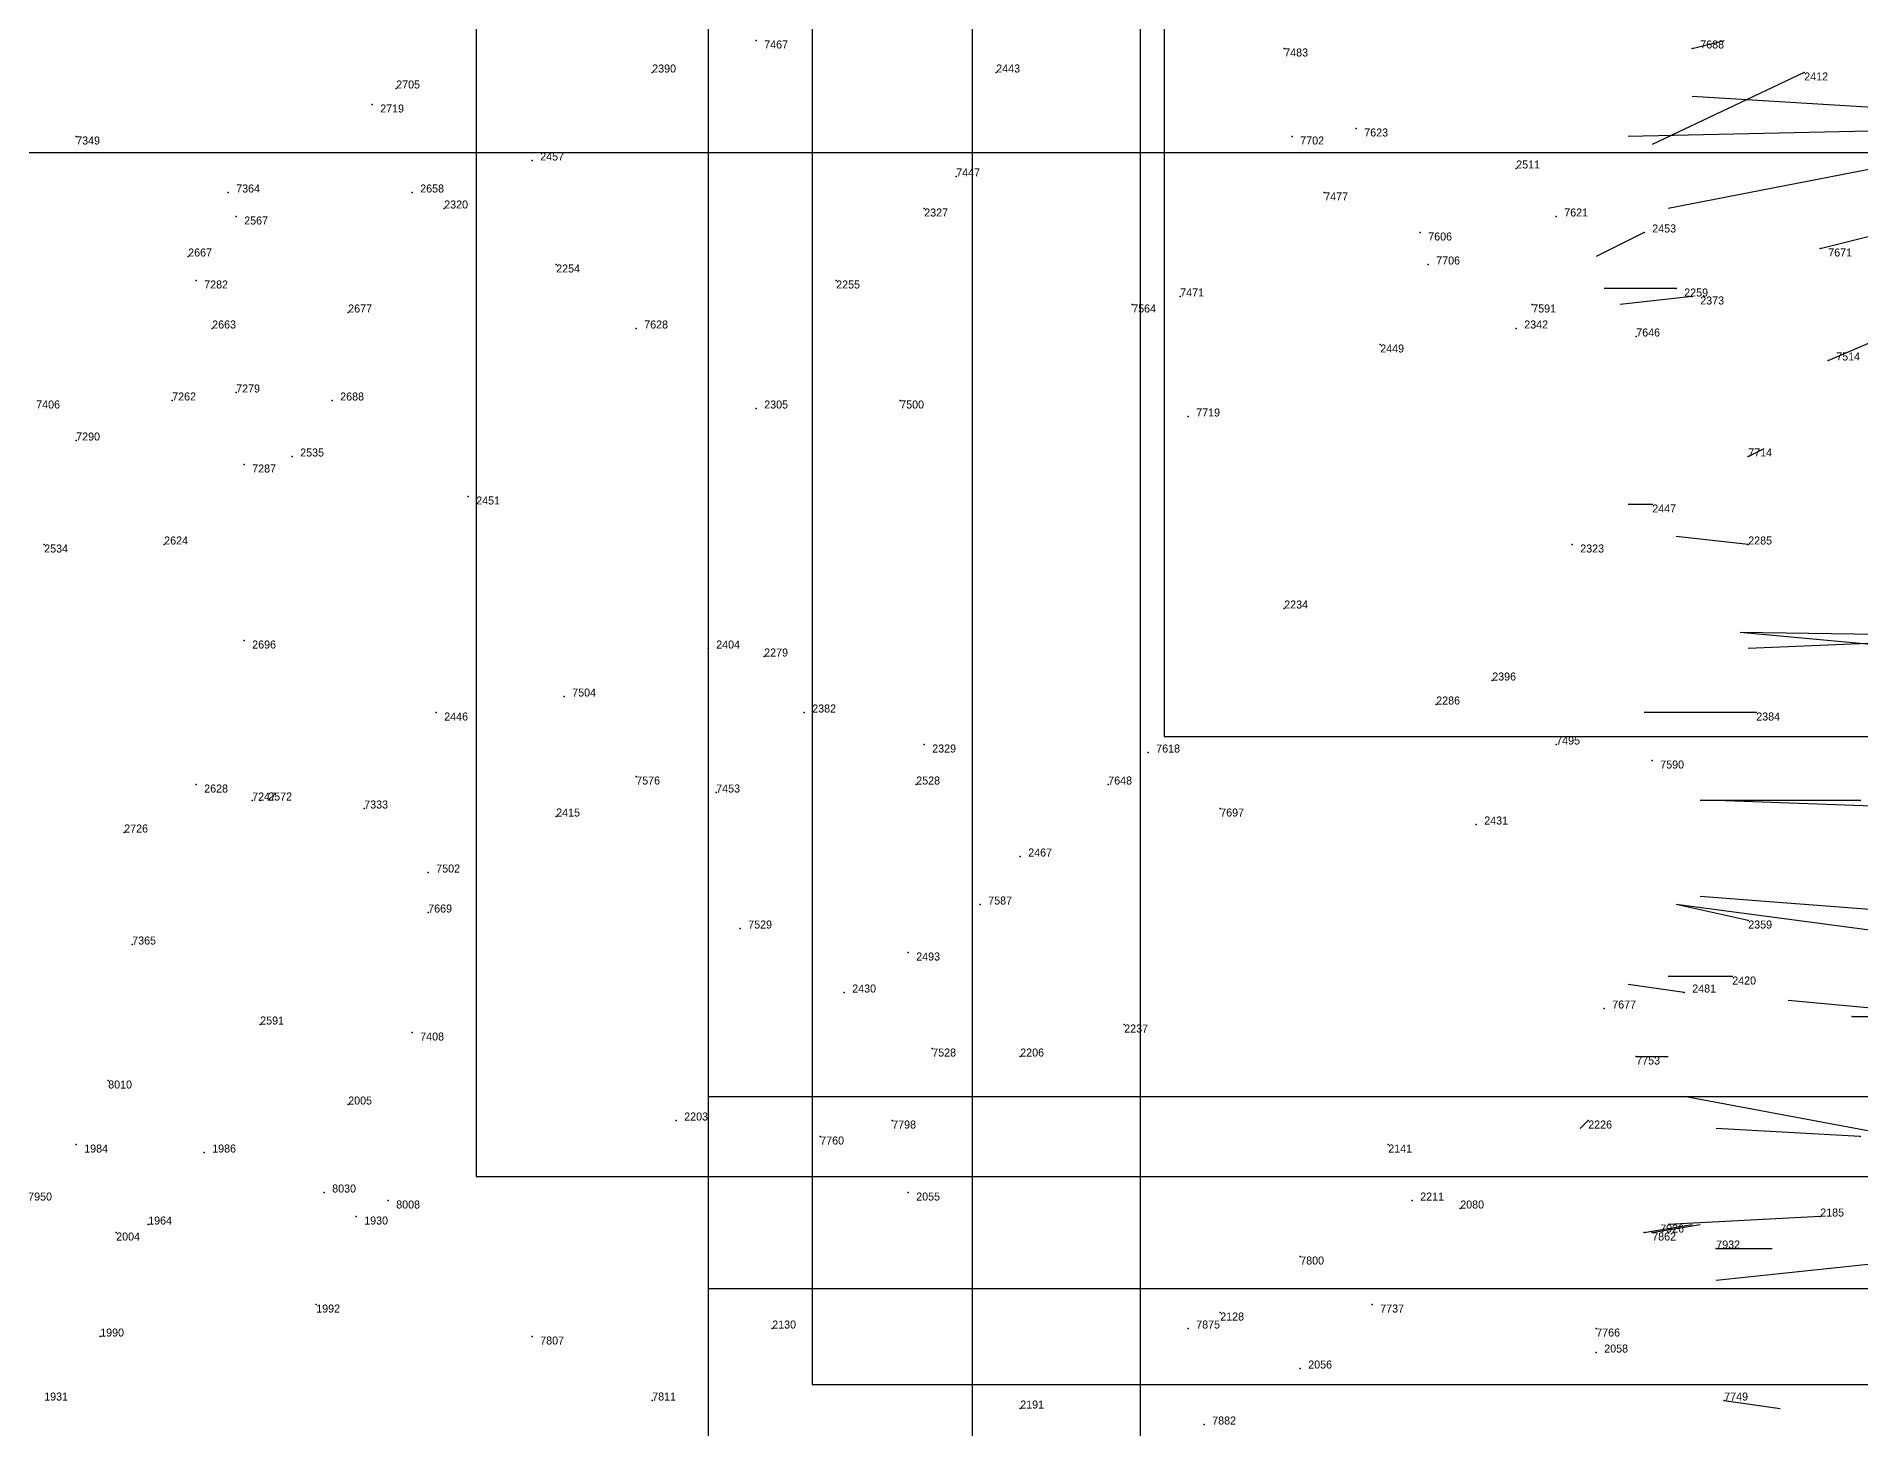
# Model space of a CAD drawing. Extents: x -0.07 to 1.1, y -0.07 to 1.1.
# Drawn here: x 0.71 to 0.938, y 0.7105 to 0.8845 of the extents above; entities that cross this region are included whole.
import ezdxf

# ---------------------------------------------------------------- set-up
doc = ezdxf.new("R2010")
doc.units = 0
for name, color, linetype in [('Facilities', 3, 'CONTINUOUS'), ('Min_max_boxes', 1, 'CONTINUOUS'), ('Normals', 1, 'CONTINUOUS'), ('Source_points', 5, 'CONTINUOUS'), ('Text', 3, 'CONTINUOUS')]:
    doc.layers.add(name, color=color, linetype=linetype)

msp = doc.modelspace()

# ---------------------------------------------------------------- linework, layer by layer
at = {"layer": 'Facilities', "color": 3}
for p in [(0.8, 0.884, 1), (0.866, 0.883, 1), (0.917, 0.883, 1), (0.755, 0.878), (0.787, 0.88), (0.83, 0.88), (0.931, 0.88), (0.752, 0.876), (0.715, 0.872, 1), (0.867, 0.872, 1), (0.875, 0.873, 1), (0.772, 0.869), (0.825, 0.867, 1), (0.895, 0.868), (0.734, 0.865, 1), (0.757, 0.865), (0.871, 0.865, 1), (0.735, 0.862), (0.761, 0.863), (0.821, 0.863), (0.9, 0.862, 1), (0.883, 0.86, 1), (0.911, 0.86), (0.933, 0.858, 1), (0.729, 0.857), (0.775, 0.856), (0.884, 0.856, 1), (0.73, 0.854, 1), (0.81, 0.854), (0.915, 0.853), (0.847, 0.851, 1), (0.853, 0.852, 1), (0.897, 0.851, 1), (0.917, 0.852), (0.749, 0.85), (0.732, 0.848), (0.785, 0.848, 1), (0.878, 0.846), (0.895, 0.848), (0.91, 0.847, 1), (0.934, 0.844, 1), (0.735, 0.84, 1), (0.727, 0.839, 1), (0.747, 0.839), (0.8, 0.838), (0.818, 0.839, 1), (0.854, 0.837, 1), (0.715, 0.834, 1), (0.736, 0.831, 1), (0.742, 0.832), (0.924, 0.832, 1), (0.764, 0.827), (0.912, 0.826), (0.711, 0.821), (0.726, 0.821), (0.902, 0.821), (0.924, 0.821), (0.866, 0.813), (0.736, 0.809), (0.794, 0.808), (0.801, 0.807), (0.892, 0.804), (0.776, 0.802, 1), (0.885, 0.801), (0.76, 0.8), (0.806, 0.8), (0.925, 0.8), (0.821, 0.796), (0.9, 0.796, 1), (0.849, 0.795, 1), (0.912, 0.794, 1), (0.785, 0.792, 1), (0.73, 0.791), (0.737, 0.789, 1), (0.738, 0.789), (0.795, 0.79, 1), (0.82, 0.791), (0.844, 0.791, 1), (0.938, 0.789), (0.751, 0.788, 1), (0.775, 0.787), (0.858, 0.788, 1), (0.721, 0.785), (0.89, 0.786), (0.759, 0.78, 1), (0.833, 0.782), (0.828, 0.776, 1), (0.759, 0.775, 1), (0.798, 0.773, 1), (0.924, 0.774), (0.722, 0.771, 1), (0.819, 0.77), (0.922, 0.767), (0.811, 0.765), (0.916, 0.765), (0.906, 0.763, 1), (0.937, 0.762, 1), (0.738, 0.761), (0.757, 0.76, 1), (0.846, 0.761), (0.822, 0.758, 1), (0.833, 0.757), (0.91, 0.757, 1), (0.719, 0.754, 1), (0.749, 0.751), (0.79, 0.749), (0.817, 0.749, 1), (0.904, 0.749), (0.715, 0.746), (0.808, 0.747, 1), (0.879, 0.746), (0.938, 0.747), (0.731, 0.745), (0.746, 0.74, 1), (0.754, 0.739, 1), (0.819, 0.74), (0.882, 0.739), (0.75, 0.737), (0.888, 0.738), (0.933, 0.737), (0.72, 0.735), (0.724, 0.736), (0.911, 0.735, 1), (0.912, 0.735, 1), (0.868, 0.732, 1), (0.92, 0.733, 1), (0.745, 0.726), (0.877, 0.726, 1), (0.802, 0.723), (0.854, 0.723, 1), (0.858, 0.725), (0.905, 0.723, 1), (0.718, 0.722), (0.772, 0.722, 1), (0.905, 0.72), (0.868, 0.718), (0.787, 0.714, 1), (0.921, 0.714, 1), (0.833, 0.713), (0.856, 0.711, 1)]:
    msp.add_point(p, dxfattribs=at)
at = {"layer": 'Min_max_boxes', "color": 1}
for p, q in [((0.765, 1, 0.259), (0.765, 0.742, 0.259)), ((0.765, 1, 0.498), (0.765, 0.742, 0.498)), ((0.794, 1, 0.358), (0.794, 0.687, 0.358)), ((0.794, 1, 0.46), (0.794, 0.687, 0.46)), ((0.794, 1, 0.401), (0.794, 0.752, 0.401)), ((0.794, 1, 0.552), (0.794, 0.752, 0.552)), ((0.794, 1, 0.632), (0.794, 0.728, 0.632)), ((0.794, 1, 0.815), (0.794, 0.728, 0.815)), ((0.807, 1, 0.491), (0.807, 0.716, 0.491)), ((0.807, 1, 0.622), (0.807, 0.716, 0.622)), ((0.827, 1, 0.378), (0.827, 0.699, 0.378)), ((0.827, 1, 0.496), (0.827, 0.699, 0.496)), ((0.848, 1, 0.546), (0.848, 0.677, 0.546)), ((0.848, 1, 0.673), (0.848, 0.677, 0.673)), ((0.851, 1), (0.851, 0.797)), ((0.851, 1, 0.261), (0.851, 0.797, 0.261)), ((0.672, 0.87), (0.95, 0.87)), ((0.672, 0.87), (0.95, 0.87)), ((0.851, 0.797), (1, 0.797)), ((0.851, 0.797, 0.261), (1, 0.797, 0.261)), ((0.851, 0.797), (0.851, 0.797, 0.261)), ((0.794, 0.752, 0.401), (1, 0.752, 0.401)), ((0.794, 0.752, 0.552), (1, 0.752, 0.552)), ((0.794, 0.752, 0.401), (0.794, 0.752, 0.552)), ((0.765, 0.742, 0.259), (1, 0.742, 0.259)), ((0.765, 0.742, 0.498), (1, 0.742, 0.498)), ((0.765, 0.742, 0.259), (0.765, 0.742, 0.498)), ((0.794, 0.728, 0.632), (1, 0.728, 0.632)), ((0.794, 0.728, 0.815), (1, 0.728, 0.815)), ((0.794, 0.728, 0.632), (0.794, 0.728, 0.815)), ((0.807, 0.716, 0.491), (1, 0.716, 0.491)), ((0.807, 0.716, 0.622), (1, 0.716, 0.622)), ((0.807, 0.716, 0.491), (0.807, 0.716, 0.622))]:
    msp.add_line(p, q, dxfattribs=at)
at = {"layer": 'Normals', "color": 1}
for p, q in [((0.8, 0.884, 1), (0.8, 0.884, 1.1)), ((0.866, 0.883, 1), (0.866, 0.883, 1.1)), ((0.917, 0.883, 1), (0.921, 0.884, 1.1)), ((0.755, 0.878), (0.755, 0.878, 0.1)), ((0.787, 0.88), (0.787, 0.88, 0.1)), ((0.83, 0.88), (0.83, 0.88, 0.1)), ((0.931, 0.88), (0.912, 0.871, 0.098)), ((0.752, 0.876), (0.752, 0.876, 0.1)), ((0.983, 0.873), (0.917, 0.877, 0.075)), ((0.715, 0.872, 1), (0.715, 0.872, 1.1)), ((0.867, 0.872, 1), (0.867, 0.872, 1.1)), ((0.875, 0.873, 1), (0.875, 0.873, 1.1)), ((0.954, 0.873), (0.909, 0.872, 0.09)), ((0.772, 0.869), (0.772, 0.869, 0.1)), ((0.95, 0.87), (0.914, 0.863, 0.093)), ((0.825, 0.867, 1), (0.825, 0.867, 1.1)), ((0.895, 0.868), (0.895, 0.868, 0.1)), ((0.734, 0.865, 1), (0.734, 0.865, 1.1)), ((0.757, 0.865), (0.757, 0.865, 0.1)), ((0.871, 0.865, 1), (0.871, 0.865, 1.1)), ((0.735, 0.862), (0.735, 0.862, 0.1)), ((0.761, 0.863), (0.761, 0.863, 0.1)), ((0.821, 0.863), (0.821, 0.863, 0.1)), ((0.9, 0.862, 1), (0.9, 0.862, 1.1)), ((0.883, 0.86, 1), (0.883, 0.86, 1.1)), ((0.911, 0.86), (0.905, 0.857, 0.1)), ((0.933, 0.858, 1), (0.941, 0.86, 1.1)), ((0.729, 0.857), (0.729, 0.857, 0.1)), ((0.775, 0.856), (0.775, 0.856, 0.1)), ((0.884, 0.856, 1), (0.884, 0.856, 1.1)), ((0.73, 0.854, 1), (0.73, 0.854, 1.1)), ((0.81, 0.854), (0.81, 0.854, 0.1)), ((0.915, 0.853), (0.906, 0.853, 0.1)), ((0.847, 0.851, 1), (0.847, 0.851, 1.1)), ((0.853, 0.852, 1), (0.853, 0.852, 1.1)), ((0.897, 0.851, 1), (0.897, 0.851, 1.1)), ((0.917, 0.852), (0.908, 0.851, 0.1)), ((0.749, 0.85), (0.749, 0.85, 0.1)), ((0.732, 0.848), (0.732, 0.848, 0.1)), ((0.785, 0.848, 1), (0.785, 0.848, 1.1)), ((0.878, 0.846), (0.878, 0.846, 0.1)), ((0.895, 0.848), (0.895, 0.848, 0.1)), ((0.91, 0.847, 1), (0.91, 0.847, 1.1)), ((0.934, 0.844, 1), (0.941, 0.847, 1.1)), ((0.735, 0.84, 1), (0.735, 0.84, 1.1)), ((0.727, 0.839, 1), (0.727, 0.839, 1.1)), ((0.747, 0.839), (0.747, 0.839, 0.1)), ((0.8, 0.838), (0.8, 0.838, 0.1)), ((0.818, 0.839, 1), (0.818, 0.839, 1.1)), ((0.854, 0.837, 1), (0.854, 0.837, 1.1)), ((0.715, 0.834, 1), (0.715, 0.834, 1.1)), ((0.924, 0.832, 1), (0.926, 0.833, 1.1)), ((0.736, 0.831, 1), (0.736, 0.831, 1.1)), ((0.742, 0.832), (0.742, 0.832, 0.1)), ((0.764, 0.827), (0.764, 0.827, 0.1)), ((0.912, 0.826), (0.909, 0.826, 0.1)), ((0.711, 0.821), (0.711, 0.821, 0.1)), ((0.726, 0.821), (0.726, 0.821, 0.1)), ((0.902, 0.821), (0.902, 0.821, 0.1)), ((0.924, 0.821), (0.915, 0.822, 0.1)), ((0.866, 0.813), (0.866, 0.813, 0.1)), ((0.989, 0.809), (0.923, 0.81, 0.075)), ((0.977, 0.805), (0.923, 0.81, 0.084)), ((0.736, 0.809), (0.736, 0.809, 0.1)), ((0.794, 0.808), (0.794, 0.808, 0.1)), ((0.948, 0.809), (0.924, 0.808, 0.097)), ((0.801, 0.807), (0.801, 0.807, 0.1)), ((0.892, 0.804), (0.892, 0.804, 0.1)), ((0.776, 0.802, 1), (0.776, 0.802, 1.1)), ((0.885, 0.801), (0.885, 0.801, 0.1)), ((0.76, 0.8), (0.76, 0.8, 0.1)), ((0.806, 0.8), (0.806, 0.8, 0.1)), ((0.925, 0.8), (0.911, 0.8, 0.099)), ((0.821, 0.796), (0.821, 0.796, 0.1)), ((0.9, 0.796, 1), (0.9, 0.796, 1.1)), ((0.849, 0.795, 1), (0.849, 0.795, 1.1)), ((0.912, 0.794, 1), (0.912, 0.794, 1.1)), ((0.785, 0.792, 1), (0.785, 0.792, 1.1)), ((0.73, 0.791), (0.73, 0.791, 0.1)), ((0.737, 0.789, 1), (0.737, 0.789, 1.1)), ((0.738, 0.789), (0.738, 0.789, 0.1)), ((0.795, 0.79, 1), (0.795, 0.79, 1.1)), ((0.82, 0.791), (0.82, 0.791, 0.1)), ((0.844, 0.791, 1), (0.844, 0.791, 1.1)), ((0.938, 0.789), (0.918, 0.789, 0.098)), ((0.948, 0.788), (0.92, 0.789, 0.096)), ((0.751, 0.788, 1), (0.751, 0.788, 1.1)), ((0.775, 0.787), (0.775, 0.787, 0.1)), ((0.858, 0.788, 1), (0.858, 0.788, 1.1)), ((0.721, 0.785), (0.721, 0.785, 0.1)), ((0.89, 0.786), (0.89, 0.786, 0.1)), ((0.759, 0.78, 1), (0.759, 0.78, 1.1)), ((0.833, 0.782), (0.833, 0.782, 0.1)), ((0.828, 0.776, 1), (0.828, 0.776, 1.1)), ((0.924, 0.774), (0.915, 0.776, 0.1)), ((0.983, 0.767), (0.915, 0.776, 0.073)), ((0.983, 0.772), (0.918, 0.777, 0.076)), ((0.759, 0.775, 1), (0.759, 0.775, 1.1)), ((0.798, 0.773, 1), (0.798, 0.773, 1.1)), ((0.722, 0.771, 1), (0.722, 0.771, 1.1)), ((0.819, 0.77), (0.819, 0.77, 0.1)), ((0.922, 0.767), (0.914, 0.767, 0.1)), ((0.811, 0.765), (0.811, 0.765, 0.1)), ((0.916, 0.765), (0.909, 0.766, 0.1)), ((0.961, 0.761), (0.929, 0.764, 0.095)), ((0.906, 0.763, 1), (0.906, 0.763, 1.1)), ((0.937, 0.762, 1), (0.948, 0.762, 1.099)), ((0.738, 0.761), (0.738, 0.761, 0.1)), ((0.757, 0.76, 1), (0.757, 0.76, 1.1)), ((0.846, 0.761), (0.846, 0.761, 0.1)), ((0.822, 0.758, 1), (0.822, 0.758, 1.1)), ((0.833, 0.757), (0.833, 0.757, 0.1)), ((0.91, 0.757, 1), (0.914, 0.757, 1.1)), ((0.719, 0.754, 1), (0.719, 0.754, 1.1)), ((0.749, 0.751), (0.749, 0.751, 0.1)), ((0.98, 0.74), (0.916, 0.752, 0.076)), ((0.79, 0.749), (0.79, 0.749, 0.1)), ((0.817, 0.749, 1), (0.817, 0.749, 1.1)), ((0.904, 0.749), (0.903, 0.748, 0.1)), ((0.938, 0.747), (0.92, 0.748, 0.098)), ((0.715, 0.746), (0.715, 0.746, 0.1)), ((0.808, 0.747, 1), (0.808, 0.747, 1.1)), ((0.879, 0.746), (0.879, 0.746, 0.1)), ((0.731, 0.745), (0.731, 0.745, 0.1)), ((0.746, 0.74, 1), (0.746, 0.74, 1.1)), ((0.754, 0.739, 1), (0.754, 0.739, 1.1)), ((0.819, 0.74), (0.819, 0.74, 0.1)), ((0.882, 0.739), (0.882, 0.739, 0.1)), ((0.75, 0.737), (0.75, 0.737, 0.1)), ((0.888, 0.738), (0.888, 0.738, 0.1)), ((0.933, 0.737), (0.914, 0.736, 0.098)), ((0.72, 0.735), (0.72, 0.735, 0.1)), ((0.724, 0.736), (0.724, 0.736, 0.1)), ((0.911, 0.735, 1), (0.917, 0.736, 1.1)), ((0.912, 0.735, 1), (0.918, 0.736, 1.1)), ((0.868, 0.732, 1), (0.868, 0.732, 1.1)), ((0.92, 0.733, 1), (0.927, 0.733, 1.1)), ((0.939, 0.731), (0.92, 0.729, 0.098)), ((0.745, 0.726), (0.745, 0.726, 0.1)), ((0.877, 0.726, 1), (0.877, 0.726, 1.1)), ((0.802, 0.723), (0.802, 0.723, 0.1)), ((0.854, 0.723, 1), (0.854, 0.723, 1.1)), ((0.858, 0.725), (0.858, 0.725, 0.1)), ((0.905, 0.723, 1), (0.905, 0.723, 1.1)), ((0.718, 0.722), (0.718, 0.722, 0.1)), ((0.772, 0.722, 1), (0.772, 0.722, 1.1)), ((0.905, 0.72), (0.905, 0.72, 0.1)), ((0.868, 0.718), (0.868, 0.718, 0.1)), ((0.787, 0.714, 1), (0.787, 0.714, 1.1)), ((0.921, 0.714, 1), (0.928, 0.713, 1.1)), ((0.833, 0.713), (0.833, 0.713, 0.1)), ((0.856, 0.711, 1), (0.856, 0.711, 1.1))]:
    msp.add_line(p, q, dxfattribs=at)
at = {"layer": 'Source_points', "color": 5}
for p in [(0.8, 0.884, 1), (0.866, 0.883, 1), (0.917, 0.883, 1), (0.755, 0.878), (0.787, 0.88), (0.83, 0.88), (0.931, 0.88), (0.752, 0.876), (0.715, 0.872, 1), (0.867, 0.872, 1), (0.875, 0.873, 1), (0.772, 0.869), (0.825, 0.867, 1), (0.895, 0.868), (0.734, 0.865, 1), (0.757, 0.865), (0.871, 0.865, 1), (0.735, 0.862), (0.761, 0.863), (0.821, 0.863), (0.9, 0.862, 1), (0.883, 0.86, 1), (0.911, 0.86), (0.933, 0.858, 1), (0.729, 0.857), (0.775, 0.856), (0.884, 0.856, 1), (0.73, 0.854, 1), (0.81, 0.854), (0.915, 0.853), (0.847, 0.851, 1), (0.853, 0.852, 1), (0.897, 0.851, 1), (0.917, 0.852), (0.749, 0.85), (0.732, 0.848), (0.785, 0.848, 1), (0.878, 0.846), (0.895, 0.848), (0.91, 0.847, 1), (0.934, 0.844, 1), (0.735, 0.84, 1), (0.727, 0.839, 1), (0.747, 0.839), (0.8, 0.838), (0.818, 0.839, 1), (0.854, 0.837, 1), (0.715, 0.834, 1), (0.736, 0.831, 1), (0.742, 0.832), (0.924, 0.832, 1), (0.764, 0.827), (0.912, 0.826), (0.711, 0.821), (0.726, 0.821), (0.902, 0.821), (0.924, 0.821), (0.866, 0.813), (0.736, 0.809), (0.794, 0.808), (0.801, 0.807), (0.892, 0.804), (0.776, 0.802, 1), (0.885, 0.801), (0.76, 0.8), (0.806, 0.8), (0.925, 0.8), (0.821, 0.796), (0.9, 0.796, 1), (0.849, 0.795, 1), (0.912, 0.794, 1), (0.785, 0.792, 1), (0.73, 0.791), (0.737, 0.789, 1), (0.738, 0.789), (0.795, 0.79, 1), (0.82, 0.791), (0.844, 0.791, 1), (0.938, 0.789), (0.751, 0.788, 1), (0.775, 0.787), (0.858, 0.788, 1), (0.721, 0.785), (0.89, 0.786), (0.759, 0.78, 1), (0.833, 0.782), (0.828, 0.776, 1), (0.759, 0.775, 1), (0.798, 0.773, 1), (0.924, 0.774), (0.722, 0.771, 1), (0.819, 0.77), (0.922, 0.767), (0.811, 0.765), (0.916, 0.765), (0.906, 0.763, 1), (0.937, 0.762, 1), (0.738, 0.761), (0.757, 0.76, 1), (0.846, 0.761), (0.822, 0.758, 1), (0.833, 0.757), (0.91, 0.757, 1), (0.719, 0.754, 1), (0.749, 0.751), (0.79, 0.749), (0.817, 0.749, 1), (0.904, 0.749), (0.715, 0.746), (0.808, 0.747, 1), (0.879, 0.746), (0.938, 0.747), (0.731, 0.745), (0.746, 0.74, 1), (0.754, 0.739, 1), (0.819, 0.74), (0.882, 0.739), (0.75, 0.737), (0.888, 0.738), (0.933, 0.737), (0.72, 0.735), (0.724, 0.736), (0.911, 0.735, 1), (0.912, 0.735, 1), (0.868, 0.732, 1), (0.92, 0.733, 1), (0.745, 0.726), (0.877, 0.726, 1), (0.802, 0.723), (0.854, 0.723, 1), (0.858, 0.725), (0.905, 0.723, 1), (0.718, 0.722), (0.772, 0.722, 1), (0.905, 0.72), (0.868, 0.718), (0.787, 0.714, 1), (0.921, 0.714, 1), (0.833, 0.713), (0.856, 0.711, 1)]:
    msp.add_point(p, dxfattribs=at)

# ---------------------------------------------------------------- texts
at = {"layer": 'Text', "color": 3}
for s, p in [('7467', (0.801, 0.883, 1)), ('7483', (0.866, 0.882, 1)), ('7688', (0.918, 0.883, 1)), ('2390', (0.787, 0.88)), ('2443', (0.83, 0.88)), ('2705', (0.755, 0.878)), ('2412', (0.931, 0.879)), ('2719', (0.753, 0.875)), ('7349', (0.715, 0.871, 1)), ('7702', (0.868, 0.871, 1)), ('7623', (0.876, 0.872, 1)), ('2457', (0.773, 0.869)), ('2511', (0.895, 0.868)), ('7447', (0.825, 0.867, 1)), ('7364', (0.735, 0.865, 1)), ('2658', (0.758, 0.865)), ('7477', (0.871, 0.864, 1)), ('2567', (0.736, 0.861)), ('2320', (0.761, 0.863)), ('2327', (0.821, 0.862)), ('7621', (0.901, 0.862, 1)), ('7606', (0.884, 0.859, 1)), ('2453', (0.912, 0.86)), ('2667', (0.729, 0.857)), ('7671', (0.934, 0.857, 1)), ('2254', (0.775, 0.855)), ('7706', (0.885, 0.856, 1)), ('7282', (0.731, 0.853, 1)), ('2255', (0.81, 0.853)), ('7471', (0.853, 0.852, 1)), ('2259', (0.916, 0.852)), ('2677', (0.749, 0.85)), ('7564', (0.847, 0.85, 1)), ('7591', (0.897, 0.85, 1)), ('2373', (0.918, 0.851)), ('2663', (0.732, 0.848)), ('7628', (0.786, 0.848, 1)), ('2342', (0.896, 0.848)), ('2449', (0.878, 0.845)), ('7646', (0.91, 0.847, 1)), ('7514', (0.935, 0.844, 1)), ('7262', (0.727, 0.839, 1)), ('7279', (0.735, 0.84, 1)), ('2688', (0.748, 0.839)), ('7406', (0.71, 0.838, 1)), ('2305', (0.801, 0.838)), ('7500', (0.818, 0.838, 1)), ('7719', (0.855, 0.837, 1)), ('7290', (0.715, 0.834, 1)), ('2535', (0.743, 0.832)), ('7714', (0.924, 0.832, 1)), ('7287', (0.737, 0.83, 1)), ('2451', (0.765, 0.826)), ('2447', (0.912, 0.825)), ('2534', (0.711, 0.82)), ('2624', (0.726, 0.821)), ('2323', (0.903, 0.82)), ('2285', (0.924, 0.821)), ('2234', (0.866, 0.813)), ('2696', (0.737, 0.808)), ('2404', (0.795, 0.808)), ('2279', (0.801, 0.807)), ('2396', (0.892, 0.804)), ('7504', (0.777, 0.802, 1)), ('2382', (0.807, 0.8)), ('2286', (0.885, 0.801)), ('2446', (0.761, 0.799)), ('2384', (0.925, 0.799)), ('2329', (0.822, 0.795)), ('7618', (0.85, 0.795, 1)), ('7495', (0.9, 0.796, 1)), ('7590', (0.913, 0.793, 1)), ('7576', (0.785, 0.791, 1)), ('2528', (0.82, 0.791)), ('7648', (0.844, 0.791, 1)), ('2628', (0.731, 0.79)), ('7247', (0.737, 0.789, 1)), ('2572', (0.739, 0.789)), ('7333', (0.751, 0.788, 1)), ('7453', (0.795, 0.79, 1)), ('2415', (0.775, 0.787)), ('7697', (0.858, 0.787, 1)), ('2431', (0.891, 0.786)), ('2726', (0.721, 0.785)), ('2467', (0.834, 0.782)), ('7502', (0.76, 0.78, 1)), ('7669', (0.759, 0.775, 1)), ('7587', (0.829, 0.776, 1)), ('7529', (0.799, 0.773, 1)), ('2359', (0.924, 0.773)), ('7365', (0.722, 0.771, 1)), ('2493', (0.82, 0.769)), ('2420', (0.922, 0.766)), ('2430', (0.812, 0.765)), ('7677', (0.907, 0.763, 1)), ('2481', (0.917, 0.765)), ('2591', (0.738, 0.761)), ('7408', (0.758, 0.759, 1)), ('2237', (0.846, 0.76)), ('7528', (0.822, 0.757, 1)), ('2206', (0.833, 0.757)), ('7753', (0.91, 0.756, 1)), ('8010', (0.719, 0.753, 1)), ('2005', (0.749, 0.751)), ('2203', (0.791, 0.749)), ('7798', (0.817, 0.748, 1)), ('2226', (0.904, 0.748)), ('1984', (0.716, 0.745)), ('1986', (0.732, 0.745)), ('7760', (0.808, 0.746, 1)), ('2141', (0.879, 0.745)), ('8030', (0.747, 0.74, 1)), ('7950', (0.709, 0.739, 1)), ('8008', (0.755, 0.738, 1)), ('2055', (0.82, 0.739)), ('2211', (0.883, 0.739)), ('2080', (0.888, 0.738)), ('1964', (0.724, 0.736)), ('1930', (0.751, 0.736)), ('2185', (0.933, 0.737)), ('2004', (0.72, 0.734)), ('7862', (0.912, 0.734, 1)), ('7926', (0.913, 0.735, 1)), ('7800', (0.868, 0.731, 1)), ('7932', (0.92, 0.733, 1)), ('1992', (0.745, 0.725)), ('7737', (0.878, 0.725, 1)), ('1990', (0.718, 0.722)), ('2130', (0.802, 0.723)), ('7875', (0.855, 0.723, 1)), ('2128', (0.858, 0.724)), ('7766', (0.905, 0.722, 1)), ('7807', (0.773, 0.721, 1)), ('2058', (0.906, 0.72)), ('2056', (0.869, 0.718)), ('1931', (0.711, 0.714)), ('7811', (0.787, 0.714, 1)), ('2191', (0.833, 0.713)), ('7749', (0.921, 0.714, 1)), ('7882', (0.857, 0.711, 1))]:
    msp.add_text(s, height=0.001, dxfattribs=at).set_placement(p)

doc.saveas('drawing.dxf')
